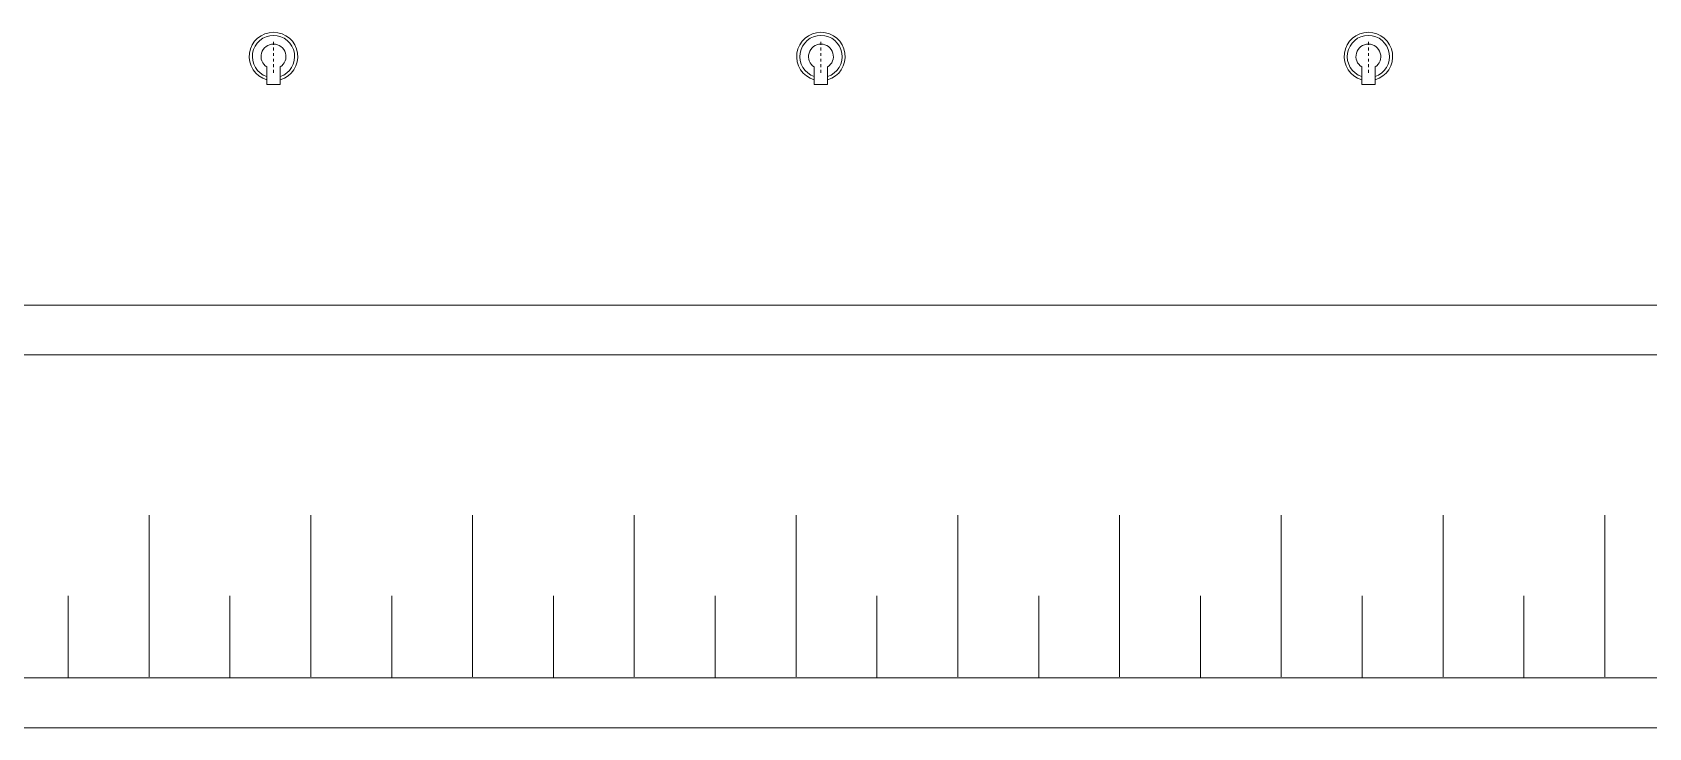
# Model space of a CAD drawing. Header units: millimetres. Extents: x -27423 to 48863, y 100 to 694.
# Drawn here: x 1244.5 to 1302.3, y 456.3 to 481.2 of the extents above; entities that cross this region are included whole.
import ezdxf

# ---------------------------------------------------------------- set-up
doc = ezdxf.new("R2010")
doc.units = ezdxf.units.MM
doc.linetypes.add('SGC_DASHDOT', pattern=[1, 0.5, -0.25, 0, -0.25])
for name, color, linetype, lineweight in [('PAREDE', 7, 'Continuous', 9), ('SGC-Conexoes (Linhas Externas)', 6, 'Continuous', 9), ('SGC-EIXOS', 9, 'SGC_DASHDOT', 9)]:
    doc.layers.add(name, color=color, linetype=linetype, lineweight=lineweight)

# ---------------------------------------------------------------- blocks, each defined once
blk = doc.blocks.new('BB-2-GA01-N0-D0-S0', base_point=(95383.7, 227116.1))
at = {"layer": 'SGC-Conexoes (Linhas Externas)'}
for p, q in [((95270.7, 227143), (95270.7, 227089.3)), ((95341.5, 227143), (95270.7, 227143)), ((95341.5, 227089.3), (95270.7, 227089.3))]:
    blk.add_line(p, q, dxfattribs=at)
for radius, start, end in [(97.4, 196, 164), (85, 198.40808, 161.59192), (50, 212.46816, 147.53184)]:
    blk.add_arc((95383.7, 227116.1), radius, start, end, dxfattribs=at)
at = {"layer": 'SGC-EIXOS'}
blk.add_line((95318.7, 227116.1), (95448.7, 227116.1), dxfattribs=at)

msp = doc.modelspace()

# ---------------------------------------------------------------- linework, layer by layer
at = {"layer": 'PAREDE'}
for p, q in [((1223.735, 471.468), (1321.704, 471.468)), ((1372.47, 469.687), (1221.954, 469.687)), ((1248.673, 458.153), (1248.673, 463.942)), ((1248.673, 458.153), (1248.673, 463.942)), ((1254.462, 458.153), (1254.462, 463.942)), ((1254.462, 458.153), (1254.462, 463.942)), ((1254.462, 458.153), (1254.462, 463.942)), ((1254.462, 458.153), (1254.462, 463.942)), ((1260.251, 458.153), (1260.251, 463.942)), ((1260.251, 458.153), (1260.251, 463.942)), ((1266.04, 458.153), (1266.04, 463.942)), ((1266.04, 458.153), (1266.04, 463.942)), ((1271.829, 458.153), (1271.829, 463.942)), ((1271.829, 458.153), (1271.829, 463.942)), ((1277.618, 458.153), (1277.618, 463.942)), ((1277.618, 458.153), (1277.618, 463.942)), ((1283.407, 458.153), (1283.407, 463.942)), ((1283.407, 458.153), (1283.407, 463.942)), ((1289.196, 458.153), (1289.196, 463.942)), ((1289.196, 458.153), (1289.196, 463.942)), ((1289.196, 458.153), (1289.196, 463.942)), ((1289.196, 458.153), (1289.196, 463.942)), ((1294.985, 458.153), (1294.985, 463.942)), ((1294.985, 458.153), (1294.985, 463.942)), ((1300.774, 458.153), (1300.774, 463.942)), ((1300.774, 458.153), (1300.774, 463.942)), ((1245.778, 461.048), (1245.778, 458.109)), ((1251.567, 461.048), (1251.567, 458.109)), ((1257.356, 461.048), (1257.356, 458.109)), ((1263.145, 461.048), (1263.145, 458.109)), ((1268.935, 461.048), (1268.935, 458.109)), ((1274.724, 461.048), (1274.724, 458.109)), ((1280.513, 461.048), (1280.513, 458.109)), ((1286.302, 461.048), (1286.302, 458.109)), ((1292.091, 461.048), (1292.091, 458.109)), ((1297.88, 461.048), (1297.88, 458.109)), ((1210.376, 458.109), (1384.938, 458.109)), ((1208.595, 456.327), (1386.72, 456.327))]:
    msp.add_line(p, q, dxfattribs=at)

# ---------------------------------------------------------------- block references
at = {"layer": 'SGC-Conexoes (Linhas Externas)', "xscale": 0.008906250000000001, "yscale": 0.008906250000000001, "zscale": 0.008906250000000001, "rotation": 90}
for p in [(1253.126, 480.374), (1272.72, 480.374), (1292.313, 480.374)]:
    msp.add_blockref('BB-2-GA01-N0-D0-S0', p, dxfattribs=at)

doc.saveas('drawing.dxf')
